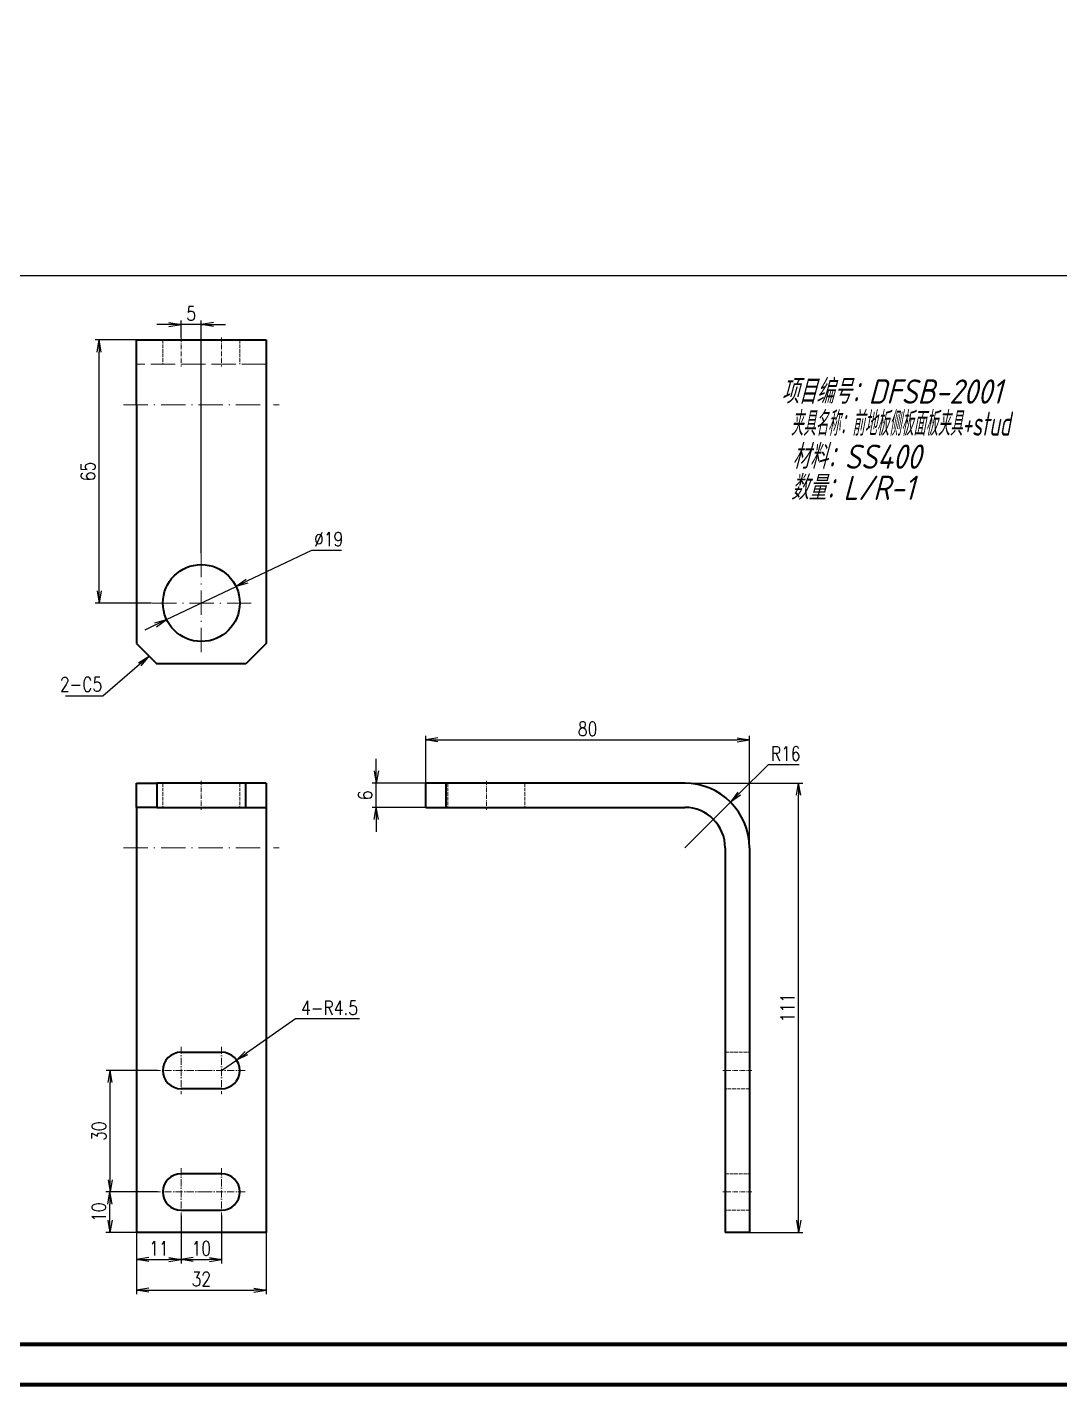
# Model space of a CAD drawing. Header units: millimetres. Extents: x 1333 to 104182, y -62616 to -5704.
# Drawn here: x 49181 to 49436.3, y -62616.3 to -62280.9 of the extents above; entities that cross this region are included whole.
import ezdxf
from ezdxf.enums import TextEntityAlignment as Align

# ---------------------------------------------------------------- set-up
doc = ezdxf.new("R2010")
doc.units = ezdxf.units.MM
doc.header["$LTSCALE"] = 0.5
doc.linetypes.add('DASHDOT', pattern=[18.5, 12, -3, 0.5, -3])
doc.linetypes.add('DASHED', pattern=[15, 12, -3])
doc.layers.add('08', color=1, linetype='Continuous')
doc.layers.add('11', color=3, linetype='Continuous')
doc.layers.add('材质&数量层', color=1, linetype='Continuous', lineweight=9)
doc.styles.add('GB', font='gbeitc.shx', dxfattribs={"bigfont": 'gbcbig.shx'})
doc.styles.add('KAI', font='simplex.shx', dxfattribs={"width": 0.8, "bigfont": 'extfont.shx'})
doc.dimstyles.new('KAI', dxfattribs={"dimtxt": 3.5, "dimasz": 3, "dimexe": 1, "dimexo": 0, "dimgap": 1, "dimtad": 1, "dimtoh": 1, "dimdsep": 46, "dimtxsty": 'KAI', "dimblk1": 'OPEN', "dimblk2": 'OPEN', "dimsah": 1, "dimcen": 0, "dimclrd": 7, "dimclre": 7, "dimclrt": 140, "dimazin": 2, "dimtfac": 0.7, "dimtix": 1, "dimtmove": 0, "dimatfit": 3, "dimldrblk": 'OPEN', "dimfxl": 0, "dimtvp": 1, "dimtolj": 2, "dimarcsym": 0})

# ---------------------------------------------------------------- blocks, each defined once
blk = doc.blocks.new('999')
at = {"color": 7, "lineweight": 70}
for p, q in [((75895, -11913.1), (73477, -11913.1)), ((75925, -11943.1), (73402, -11943.1))]:
    blk.add_line(p, q, dxfattribs=at)
blk = doc.blocks.new('_Open')
at = {"color": 0, "linetype": 'ByBlock', "lineweight": -2}
for p, q in [((-1, 0.17), (0, 0)), ((-1, -0.17), (0, 0)), ((0, 0), (-1, 0))]:
    blk.add_line(p, q, dxfattribs=at)
blk = doc.blocks.new('*D139')
at = {"layer": '08', "color": 7, "lineweight": -2, "transparency": 16777216}
for p, q in [((49219.07, -62574.47), (49219.07, -62586.32)), ((49208.07, -62578.62), (49208.07, -62586.32)), ((49211.07, -62585.32), (49216.07, -62585.32))]:
    blk.add_line(p, q, dxfattribs=at)
at = {"layer": 'Defpoints', "color": 0, "transparency": 16777216}
for p in [(49219.07, -62574.47), (49208.07, -62578.62), (49219.07, -62585.32)]:
    blk.add_point(p, dxfattribs=at)
at = {"layer": '08', "color": 7, "lineweight": -2, "transparency": 16777216, "xscale": 3, "yscale": 3, "zscale": 3, "rotation": 180}
blk.add_blockref('_Open', (49208.07, -62585.32), dxfattribs=at)
at = {"layer": '08', "color": 7, "lineweight": -2, "transparency": 16777216, "xscale": 3, "yscale": 3, "zscale": 3}
blk.add_blockref('_Open', (49219.07, -62585.32), dxfattribs=at)
at = {"layer": '08', "color": 140, "transparency": 16777216, "insert": (49213.57, -62582.57), "char_height": 3.5, "attachment_point": 5, "style": 'KAI'}
blk.add_mtext('\\A2;11', dxfattribs=at)
blk = doc.blocks.new('*D140')
at = {"layer": '08', "color": 7, "lineweight": -2, "transparency": 16777216}
for p, q in [((49229.07, -62574.47), (49229.07, -62586.32)), ((49219.07, -62578.62), (49219.07, -62586.32)), ((49222.07, -62585.32), (49226.07, -62585.32))]:
    blk.add_line(p, q, dxfattribs=at)
at = {"layer": 'Defpoints', "color": 0, "transparency": 16777216}
for p in [(49229.07, -62574.47), (49219.07, -62578.62), (49229.07, -62585.32)]:
    blk.add_point(p, dxfattribs=at)
at = {"layer": '08', "color": 7, "lineweight": -2, "transparency": 16777216, "xscale": 3, "yscale": 3, "zscale": 3, "rotation": 180}
blk.add_blockref('_Open', (49219.07, -62585.32), dxfattribs=at)
at = {"layer": '08', "color": 7, "lineweight": -2, "transparency": 16777216, "xscale": 3, "yscale": 3, "zscale": 3}
blk.add_blockref('_Open', (49229.07, -62585.32), dxfattribs=at)
at = {"layer": '08', "color": 140, "transparency": 16777216, "insert": (49224.07, -62582.57), "char_height": 3.5, "attachment_point": 5, "style": 'KAI'}
blk.add_mtext('\\A2;10', dxfattribs=at)
blk = doc.blocks.new('*D141')
at = {"layer": '08', "color": 7, "lineweight": -2, "transparency": 16777216}
for p, q in [((49208.07, -62578.62), (49208.07, -62593.89)), ((49240.07, -62578.62), (49240.07, -62593.89)), ((49211.07, -62592.89), (49237.07, -62592.89))]:
    blk.add_line(p, q, dxfattribs=at)
at = {"layer": 'Defpoints', "color": 0, "transparency": 16777216}
for p in [(49208.07, -62578.62), (49240.07, -62578.62), (49240.07, -62592.89)]:
    blk.add_point(p, dxfattribs=at)
at = {"layer": '08', "color": 7, "lineweight": -2, "transparency": 16777216, "xscale": 3, "yscale": 3, "zscale": 3, "rotation": 180}
blk.add_blockref('_Open', (49208.07, -62592.89), dxfattribs=at)
at = {"layer": '08', "color": 7, "lineweight": -2, "transparency": 16777216, "xscale": 3, "yscale": 3, "zscale": 3}
blk.add_blockref('_Open', (49240.07, -62592.89), dxfattribs=at)
at = {"layer": '08', "color": 140, "transparency": 16777216, "insert": (49224.07, -62590.14), "char_height": 3.5, "attachment_point": 5, "style": 'KAI'}
blk.add_mtext('\\A2;32', dxfattribs=at)
blk = doc.blocks.new('*D142')
at = {"layer": '08', "color": 7, "lineweight": -2, "transparency": 16777216}
for p, q in [((49213.22, -62568.62), (49200.5, -62568.62)), ((49201.5, -62575.62), (49201.5, -62571.62)), ((49208.07, -62578.62), (49200.5, -62578.62))]:
    blk.add_line(p, q, dxfattribs=at)
at = {"layer": 'Defpoints', "color": 0, "transparency": 16777216}
for p in [(49201.5, -62568.62), (49213.22, -62568.62), (49208.07, -62578.62)]:
    blk.add_point(p, dxfattribs=at)
at = {"layer": '08', "color": 7, "lineweight": -2, "transparency": 16777216, "xscale": 3, "yscale": 3, "zscale": 3}
for p, rotation in [((49201.5, -62568.62), 90), ((49201.5, -62578.62), 270)]:
    blk.add_blockref('_Open', p, dxfattribs=dict(at, rotation=rotation))
at = {"layer": '08', "color": 140, "transparency": 16777216, "insert": (49198.75, -62573.62), "char_height": 3.5, "attachment_point": 5, "rotation": 90, "style": 'KAI'}
blk.add_mtext('\\A2;10', dxfattribs=at)
blk = doc.blocks.new('*D143')
at = {"layer": '08', "color": 7, "lineweight": -2, "transparency": 16777216}
for p, q in [((49213.22, -62538.62), (49200.55, -62538.62)), ((49201.55, -62565.62), (49201.55, -62541.62)), ((49208.07, -62568.62), (49200.55, -62568.62))]:
    blk.add_line(p, q, dxfattribs=at)
at = {"layer": 'Defpoints', "color": 0, "transparency": 16777216}
for p in [(49201.55, -62538.62), (49213.22, -62538.62), (49208.07, -62568.62)]:
    blk.add_point(p, dxfattribs=at)
at = {"layer": '08', "color": 7, "lineweight": -2, "transparency": 16777216, "xscale": 3, "yscale": 3, "zscale": 3}
for p, rotation in [((49201.55, -62538.62), 90), ((49201.55, -62568.62), 270)]:
    blk.add_blockref('_Open', p, dxfattribs=dict(at, rotation=rotation))
at = {"layer": '08', "color": 140, "transparency": 16777216, "insert": (49198.8, -62553.62), "char_height": 3.5, "attachment_point": 5, "rotation": 90, "style": 'KAI'}
blk.add_mtext('\\A2;30', dxfattribs=at)
blk = doc.blocks.new('*D144')
at = {"layer": '08', "color": 7, "lineweight": -2, "transparency": 16777216}
for p, q in [((49216.07, -62354.33), (49213.07, -62354.33)), ((49219.07, -62357.52), (49219.07, -62353.33)), ((49224.07, -62354.33), (49219.07, -62354.33)), ((49224.07, -62410.78), (49224.07, -62353.33)), ((49227.07, -62354.33), (49230.07, -62354.33))]:
    blk.add_line(p, q, dxfattribs=at)
at = {"layer": 'Defpoints', "color": 0, "transparency": 16777216}
for p in [(49219.07, -62354.33), (49219.07, -62357.52), (49224.07, -62410.78)]:
    blk.add_point(p, dxfattribs=at)
at = {"layer": '08', "color": 7, "lineweight": -2, "transparency": 16777216, "xscale": 3, "yscale": 3, "zscale": 3}
blk.add_blockref('_Open', (49219.07, -62354.33), dxfattribs=at)
at = {"layer": '08', "color": 7, "lineweight": -2, "transparency": 16777216, "xscale": 3, "yscale": 3, "zscale": 3, "rotation": 180}
blk.add_blockref('_Open', (49224.07, -62354.33), dxfattribs=at)
at = {"layer": '08', "color": 140, "transparency": 16777216, "insert": (49221.57, -62351.58), "char_height": 3.5, "attachment_point": 5, "style": 'KAI'}
blk.add_mtext('\\A2;5', dxfattribs=at)
blk = doc.blocks.new('*D145')
at = {"layer": '08', "color": 7, "lineweight": -2, "transparency": 16777216}
for p, q in [((49208.07, -62358.12), (49197.82, -62358.12)), ((49198.82, -62420.13), (49198.82, -62361.12)), ((49211.72, -62423.13), (49197.82, -62423.13))]:
    blk.add_line(p, q, dxfattribs=at)
at = {"layer": 'Defpoints', "color": 0, "transparency": 16777216}
for p in [(49198.82, -62358.12), (49208.07, -62358.12), (49211.72, -62423.13)]:
    blk.add_point(p, dxfattribs=at)
at = {"layer": '08', "color": 7, "lineweight": -2, "transparency": 16777216, "xscale": 3, "yscale": 3, "zscale": 3}
for p, rotation in [((49198.82, -62358.12), 90), ((49198.82, -62423.13), 270)]:
    blk.add_blockref('_Open', p, dxfattribs=dict(at, rotation=rotation))
at = {"layer": '08', "color": 140, "transparency": 16777216, "insert": (49196.07, -62390.62), "char_height": 3.5, "attachment_point": 5, "rotation": 90, "style": 'KAI'}
blk.add_mtext('\\A2;65', dxfattribs=at)
blk = doc.blocks.new('*D146')
at = {"layer": '08', "color": 7, "lineweight": -2, "transparency": 16777216}
for p, q in [((49267.32, -62464.62), (49267.32, -62461.62)), ((49279.53, -62467.62), (49266.32, -62467.62)), ((49267.32, -62473.62), (49267.32, -62467.62)), ((49279.53, -62473.62), (49266.32, -62473.62)), ((49267.32, -62476.62), (49267.32, -62479.62))]:
    blk.add_line(p, q, dxfattribs=at)
at = {"layer": 'Defpoints', "color": 0, "transparency": 16777216}
for p in [(49267.32, -62467.62), (49279.53, -62467.62), (49279.53, -62473.62)]:
    blk.add_point(p, dxfattribs=at)
at = {"layer": '08', "color": 7, "lineweight": -2, "transparency": 16777216, "xscale": 3, "yscale": 3, "zscale": 3}
for p, rotation in [((49267.32, -62467.62), 270), ((49267.32, -62473.62), 90)]:
    blk.add_blockref('_Open', p, dxfattribs=dict(at, rotation=rotation))
at = {"layer": '08', "color": 140, "transparency": 16777216, "insert": (49264.57, -62470.62), "char_height": 3.5, "attachment_point": 5, "rotation": 90, "style": 'KAI'}
blk.add_mtext('\\A2;6', dxfattribs=at)
blk = doc.blocks.new('*D147')
at = {"layer": '08', "color": 7, "lineweight": -2, "transparency": 16777216}
for p, q in [((49279.53, -62470.2), (49279.53, -62455.95)), ((49359.53, -62483.62), (49359.53, -62455.95)), ((49282.53, -62456.95), (49356.53, -62456.95))]:
    blk.add_line(p, q, dxfattribs=at)
at = {"layer": 'Defpoints', "color": 0, "transparency": 16777216}
for p in [(49359.53, -62456.95), (49279.53, -62470.2), (49359.53, -62483.62)]:
    blk.add_point(p, dxfattribs=at)
at = {"layer": '08', "color": 7, "lineweight": -2, "transparency": 16777216, "xscale": 3, "yscale": 3, "zscale": 3, "rotation": 180}
blk.add_blockref('_Open', (49279.53, -62456.95), dxfattribs=at)
at = {"layer": '08', "color": 7, "lineweight": -2, "transparency": 16777216, "xscale": 3, "yscale": 3, "zscale": 3}
blk.add_blockref('_Open', (49359.53, -62456.95), dxfattribs=at)
at = {"layer": '08', "color": 140, "transparency": 16777216, "insert": (49319.53, -62454.2), "char_height": 3.5, "attachment_point": 5, "style": 'KAI'}
blk.add_mtext('\\A2;80', dxfattribs=at)
blk = doc.blocks.new('*D148')
at = {"layer": '08', "color": 7, "lineweight": -2, "transparency": 16777216}
for p, q in [((49343.53, -62467.62), (49372.7, -62467.62)), ((49371.7, -62575.62), (49371.7, -62470.62)), ((49356.53, -62578.62), (49372.7, -62578.62))]:
    blk.add_line(p, q, dxfattribs=at)
at = {"layer": 'Defpoints', "color": 0, "transparency": 16777216}
for p in [(49343.53, -62467.62), (49371.7, -62467.62), (49356.53, -62578.62)]:
    blk.add_point(p, dxfattribs=at)
at = {"layer": '08', "color": 7, "lineweight": -2, "transparency": 16777216, "xscale": 3, "yscale": 3, "zscale": 3}
for p, rotation in [((49371.7, -62467.62), 90), ((49371.7, -62578.62), 270)]:
    blk.add_blockref('_Open', p, dxfattribs=dict(at, rotation=rotation))
at = {"layer": '08', "color": 140, "transparency": 16777216, "insert": (49368.95, -62523.12), "char_height": 3.5, "attachment_point": 5, "rotation": 90, "style": 'KAI'}
blk.add_mtext('\\A2;111', dxfattribs=at)
blk = doc.blocks.new('*D149')
at = {"layer": '08', "color": 7, "lineweight": -2, "transparency": 16777216}
for p, q in [((49364.17, -62463.1), (49357.01, -62470.22)), ((49371.84, -62463.1), (49364.17, -62463.1)), ((49343.53, -62483.62), (49354.88, -62472.34))]:
    blk.add_line(p, q, dxfattribs=at)
at = {"layer": 'Defpoints', "color": 0, "transparency": 16777216}
for p in [(49354.88, -62472.34), (49343.53, -62483.62)]:
    blk.add_point(p, dxfattribs=at)
at = {"layer": '08', "color": 7, "lineweight": -2, "transparency": 16777216, "xscale": 3, "yscale": 3, "zscale": 3, "rotation": 224.8341640972002}
blk.add_blockref('_Open', (49354.88, -62472.34), dxfattribs=at)
at = {"layer": '08', "color": 140, "transparency": 16777216, "insert": (49368.5, -62460.35), "char_height": 3.5, "attachment_point": 5, "style": 'KAI'}
blk.add_mtext('\\A2;R16', dxfattribs=at)
blk = doc.blocks.new('*D150')
at = {"layer": '08', "color": 7, "lineweight": -2, "transparency": 16777216}
for p, q in [((49251.34, -62410.11), (49235.36, -62417.74)), ((49258.74, -62410.11), (49251.34, -62410.11)), ((49215.5, -62427.22), (49232.65, -62419.03)), ((49212.79, -62428.51), (49210.09, -62429.8))]:
    blk.add_line(p, q, dxfattribs=at)
at = {"layer": 'Defpoints', "color": 0, "transparency": 16777216}
for p in [(49232.65, -62419.03), (49215.5, -62427.22)]:
    blk.add_point(p, dxfattribs=at)
at = {"layer": '08', "color": 7, "lineweight": -2, "transparency": 16777216, "xscale": 3, "yscale": 3, "zscale": 3}
for p, rotation in [((49232.65, -62419.03), 205.5149533752909), ((49215.5, -62427.22), 25.51495337529087)]:
    blk.add_blockref('_Open', p, dxfattribs=dict(at, rotation=rotation))
at = {"layer": '08', "color": 140, "transparency": 16777216, "insert": (49255.54, -62407.36), "char_height": 3.5, "attachment_point": 5, "style": 'KAI'}
blk.add_mtext('\\A2;∅19', dxfattribs=at)
blk = doc.blocks.new('*D151')
at = {"layer": '08', "color": 7, "lineweight": -2, "transparency": 16777216}
for p, q in [((49247.37, -62525.88), (49235.23, -62534.34)), ((49263.17, -62525.88), (49247.37, -62525.88)), ((49229.07, -62538.62), (49232.77, -62536.05))]:
    blk.add_line(p, q, dxfattribs=at)
at = {"layer": 'Defpoints', "color": 0, "transparency": 16777216}
for p in [(49232.77, -62536.05), (49229.07, -62538.62)]:
    blk.add_point(p, dxfattribs=at)
at = {"layer": '08', "color": 7, "lineweight": -2, "transparency": 16777216, "xscale": 3, "yscale": 3, "zscale": 3, "rotation": 214.8370549120863}
blk.add_blockref('_Open', (49232.77, -62536.05), dxfattribs=at)
at = {"layer": '08', "color": 140, "transparency": 16777216, "insert": (49255.77, -62523.13), "char_height": 3.5, "attachment_point": 5, "style": 'KAI'}
blk.add_mtext('\\A2;4-R4.5', dxfattribs=at)

msp = doc.modelspace()

# ---------------------------------------------------------------- linework, layer by layer
at = {"color": 3, "lineweight": 35}
for p, q in [((49208.075, -62358.125), (49240.075, -62358.125)), ((49208.075, -62374.125), (49208.075, -62433.125)), ((49240.075, -62374.125), (49240.075, -62433.125)), ((49235.075, -62438.125), (49213.075, -62438.125)), ((49235.075, -62467.62), (49213.075, -62467.62)), ((49343.534, -62467.62), (49284.534, -62467.62)), ((49213.075, -62473.62), (49235.075, -62473.62)), ((49284.534, -62473.62), (49343.534, -62473.62)), ((49208.075, -62483.62), (49208.075, -62578.62)), ((49240.075, -62483.62), (49240.075, -62578.62)), ((49353.534, -62483.62), (49353.534, -62578.62)), ((49359.534, -62483.62), (49359.534, -62578.62)), ((49240.075, -62578.62), (49208.075, -62578.62))]:
    msp.add_line(p, q, dxfattribs=at)
at = {"color": 3, "lineweight": 35, "ltscale": 0.4}
for p, q in [((49208.075, -62374.125), (49208.075, -62358.125)), ((49240.075, -62358.125), (49240.075, -62374.125))]:
    msp.add_line(p, q, dxfattribs=at)
at = {"color": 55, "linetype": 'DASHED', "lineweight": 13, "ltscale": 0.15}
for p, q in [((49214.575, -62358.125), (49214.575, -62364.125)), ((49214.575, -62358.125), (49214.575, -62364.125)), ((49233.575, -62358.125), (49233.575, -62364.125)), ((49233.575, -62358.125), (49233.575, -62364.125)), ((49214.575, -62467.62), (49214.575, -62473.62)), ((49233.575, -62467.62), (49233.575, -62473.62)), ((49284.534, -62473.62), (49284.534, -62467.62)), ((49285.034, -62467.62), (49285.034, -62473.62)), ((49304.034, -62467.62), (49304.034, -62473.62)), ((49353.534, -62534.12), (49359.534, -62534.12)), ((49359.534, -62543.12), (49353.534, -62543.12)), ((49353.534, -62564.12), (49359.534, -62564.12)), ((49359.534, -62573.12), (49353.534, -62573.12))]:
    msp.add_line(p, q, dxfattribs=at)
at = {"color": 4, "linetype": 'DASHDOT', "lineweight": 13, "ltscale": 0.180017}
for p, q in [((49219.075, -62357.525), (49219.075, -62364.725)), ((49229.075, -62357.525), (49229.075, -62364.725)), ((49224.075, -62467.02), (49224.075, -62474.22)), ((49294.534, -62467.02), (49294.534, -62474.22)), ((49360.134, -62538.62), (49352.933, -62538.62)), ((49360.134, -62568.62), (49352.933, -62568.62))]:
    msp.add_line(p, q, dxfattribs=at)
at = {"color": 55, "linetype": 'DASHED', "lineweight": 13}
msp.add_line((49240.075, -62364.125), (49208.075, -62364.125), dxfattribs=at)
at = {"color": 4, "linetype": 'DASHDOT', "lineweight": 13}
for p, q in [((49204.874, -62374.125), (49243.275, -62374.125)), ((49224.075, -62410.775), (49224.075, -62435.475)), ((49236.425, -62423.125), (49211.725, -62423.125)), ((49204.874, -62483.62), (49243.275, -62483.62))]:
    msp.add_line(p, q, dxfattribs=at)
at = {"color": 3, "lineweight": 35, "ltscale": 0.176777}
for p, q in [((49208.075, -62433.125), (49213.075, -62438.125)), ((49240.075, -62433.125), (49235.075, -62438.125))]:
    msp.add_line(p, q, dxfattribs=at)
at = {"color": 3, "lineweight": 35, "ltscale": 0.15}
for p, q in [((49208.075, -62473.62), (49208.075, -62467.62)), ((49213.075, -62467.62), (49213.075, -62473.62)), ((49235.075, -62473.62), (49235.075, -62467.62)), ((49240.075, -62467.62), (49240.075, -62473.62)), ((49279.534, -62473.62), (49279.534, -62467.62)), ((49284.534, -62467.62), (49284.534, -62473.62)), ((49359.534, -62578.62), (49353.534, -62578.62))]:
    msp.add_line(p, q, dxfattribs=at)
at = {"color": 3, "lineweight": 35, "ltscale": 0.125}
for p, q in [((49208.075, -62467.62), (49213.075, -62467.62)), ((49240.075, -62467.62), (49235.075, -62467.62)), ((49284.534, -62467.62), (49279.534, -62467.62)), ((49213.075, -62473.62), (49208.075, -62473.62)), ((49235.075, -62473.62), (49240.075, -62473.62)), ((49279.534, -62473.62), (49284.534, -62473.62))]:
    msp.add_line(p, q, dxfattribs=at)
at = {"color": 3, "lineweight": 35, "ltscale": 0.25}
for p, q in [((49208.075, -62473.62), (49208.075, -62483.62)), ((49240.075, -62473.62), (49240.075, -62483.62)), ((49219.075, -62534.12), (49229.075, -62534.12)), ((49229.075, -62543.12), (49219.075, -62543.12)), ((49229.075, -62564.12), (49219.075, -62564.12)), ((49219.075, -62573.12), (49229.075, -62573.12))]:
    msp.add_line(p, q, dxfattribs=at)
at = {"color": 4, "linetype": 'DASHDOT', "lineweight": 13, "ltscale": 0.292499}
for p, q in [((49219.075, -62532.77), (49219.075, -62544.47)), ((49229.075, -62532.77), (49229.075, -62544.47)), ((49219.075, -62562.77), (49219.075, -62574.47)), ((49229.075, -62562.77), (49229.075, -62574.47))]:
    msp.add_line(p, q, dxfattribs=at)
at = {"color": 4, "linetype": 'DASHDOT', "lineweight": 13, "ltscale": 0.292505}
for p, q in [((49224.925, -62538.62), (49213.225, -62538.62)), ((49234.925, -62538.62), (49223.225, -62538.62)), ((49224.925, -62568.62), (49213.225, -62568.62)), ((49234.925, -62568.62), (49223.225, -62568.62))]:
    msp.add_line(p, q, dxfattribs=at)
at = {"color": 3}
msp.add_lwpolyline([(48873.32, -62022.279), (49714.32, -62022.279), (49714.32, -62616.279), (48873.32, -62616.279)], close=True, dxfattribs=at)
at = {"color": 3, "lineweight": 35}
msp.add_circle((49224.075, -62423.125), 9.5, dxfattribs=at)
for centre, radius, start, end in [((49343.534, -62483.62), 16, 360, 90), ((49343.534, -62483.62), 10, 360, 90), ((49219.075, -62538.62), 4.5, 90, 270), ((49229.075, -62538.62), 4.5, 270, 90), ((49219.075, -62568.62), 4.5, 90, 270), ((49229.075, -62568.62), 4.5, 270, 90)]:
    msp.add_arc(centre, radius, start, end, dxfattribs=at)
at = {"layer": '08', "color": 3}
msp.add_line((49564.32, -62342.279), (48898.32, -62342.279), dxfattribs=at)
at = {"layer": '11'}
msp.add_lwpolyline([(48873.32, -62022.279), (49714.32, -62022.279), (49714.32, -62616.279), (48873.32, -62616.279)], close=True, dxfattribs=at)

# ---------------------------------------------------------------- block references
at = {"layer": '08', "color": 55, "xscale": 0.3333333333430346, "yscale": 0.3333333333284827, "zscale": 0.3333333333333333}
msp.add_blockref('999', (24405.994, -58635.239), dxfattribs=at)

# ---------------------------------------------------------------- texts
at = {"layer": '08', "color": 4, "insert": (49189.127, -62441.459), "char_height": 3.5, "width": 50.82214, "attachment_point": 1, "style": 'KAI'}
msp.add_mtext('{\\Fsimplex,extfont|c134;2-C5}', dxfattribs=at)
at = {"layer": '材质&数量层', "style": 'GB'}
for s, p in [('项目编号：DFSB-2001', (49394.659, -62370.546)), ('材料：SS400', (49386, -62386.649)), ('数量：L/R-1', (49385.053, -62394.353))]:
    msp.add_text(s, height=6, dxfattribs=at).set_placement(p, align=Align.MIDDLE)
at = {"layer": '材质&数量层', "style": 'GB', "width": 0.7}
msp.add_text('夹具名称：前地板侧板面板夹具+stud', height=6, dxfattribs=at).set_placement((49396.885, -62378.488), align=Align.MIDDLE)

# ---------------------------------------------------------------- dimensions: what is measured, and where the dimension line sits
at = {"layer": '08', "color": 3}
dim = msp.add_linear_dim(base=(49219.075, -62354.329), p1=(49224.075, -62410.775), p2=(49219.075, -62357.525), dimstyle='KAI', dxfattribs=at)
dim.commit()
dim.dimension.update_dxf_attribs({"geometry": '*D144', "text_midpoint": (49221.575, -62354.329), "dimtype": 160})
for base, p1, p2, picture, middle in [((49198.816, -62358.125), (49211.725, -62423.125), (49208.075, -62358.125), '*D145', (49196.066, -62390.625)), ((49267.325, -62467.62), (49279.534, -62473.62), (49279.534, -62467.62), '*D146', (49264.575, -62470.62)), ((49371.698, -62467.62), (49356.534, -62578.62), (49343.534, -62467.62), '*D148', (49368.948, -62523.12)), ((49201.548, -62538.62), (49208.075, -62568.62), (49213.225, -62538.62), '*D143', (49198.798, -62553.62)), ((49201.496, -62568.62), (49208.075, -62578.62), (49213.225, -62568.62), '*D142', (49198.746, -62573.62))]:
    dim = msp.add_linear_dim(base=base, p1=p1, p2=p2, angle=90, dimstyle='KAI', dxfattribs=at)
    dim.commit()
    dim.dimension.update_dxf_attribs({"geometry": picture, "text_midpoint": middle})
dim = msp.add_diameter_dim_2p(p1=(49215.501, -62427.217), p2=(49232.648, -62419.033), dimstyle='KAI', dxfattribs=at)
dim.commit()
dim.dimension.update_dxf_attribs({"geometry": '*D150', "text_midpoint": (49255.543, -62410.11), "dimtype": 163})
for base, p1, p2, picture, middle in [((49359.534, -62456.947), (49279.534, -62470.203), (49359.534, -62483.62), '*D147', (49319.534, -62454.197)), ((49219.075, -62585.317), (49208.075, -62578.62), (49219.075, -62574.47), '*D139', (49213.575, -62582.567)), ((49229.075, -62585.317), (49219.075, -62578.62), (49229.075, -62574.47), '*D140', (49224.075, -62582.567)), ((49240.075, -62592.885), (49208.075, -62578.62), (49240.075, -62578.62), '*D141', (49224.075, -62590.135))]:
    dim = msp.add_linear_dim(base=base, p1=p1, p2=p2, dimstyle='KAI', dxfattribs=at)
    dim.commit()
    dim.dimension.update_dxf_attribs({"geometry": picture, "text_midpoint": middle})
dim = msp.add_radius_dim(center=(49343.534, -62483.62), mpoint=(49354.88, -62472.339), dimstyle='KAI', dxfattribs=at)
dim.commit()
dim.dimension.update_dxf_attribs({"geometry": '*D149', "text_midpoint": (49368.503, -62463.103), "dimtype": 164})
dim = msp.add_radius_dim(center=(49229.075, -62538.62), mpoint=(49232.768, -62536.049), dimstyle='KAI', override={"dimpost": '4-R<>'}, dxfattribs=at)
dim.commit()
dim.dimension.update_dxf_attribs({"geometry": '*D151', "text_midpoint": (49255.775, -62525.883), "dimtype": 164})

# ---------------------------------------------------------------- leaders
at = {"layer": '08', "color": 55}
msp.add_leader([(49211.148, -62436.294), (49199.757, -62446.154), (49190.484, -62446.154)], dimstyle='KAI', override={"dimgap": 1, "dimtad": 0}, dxfattribs=at)

doc.saveas('drawing.dxf')
